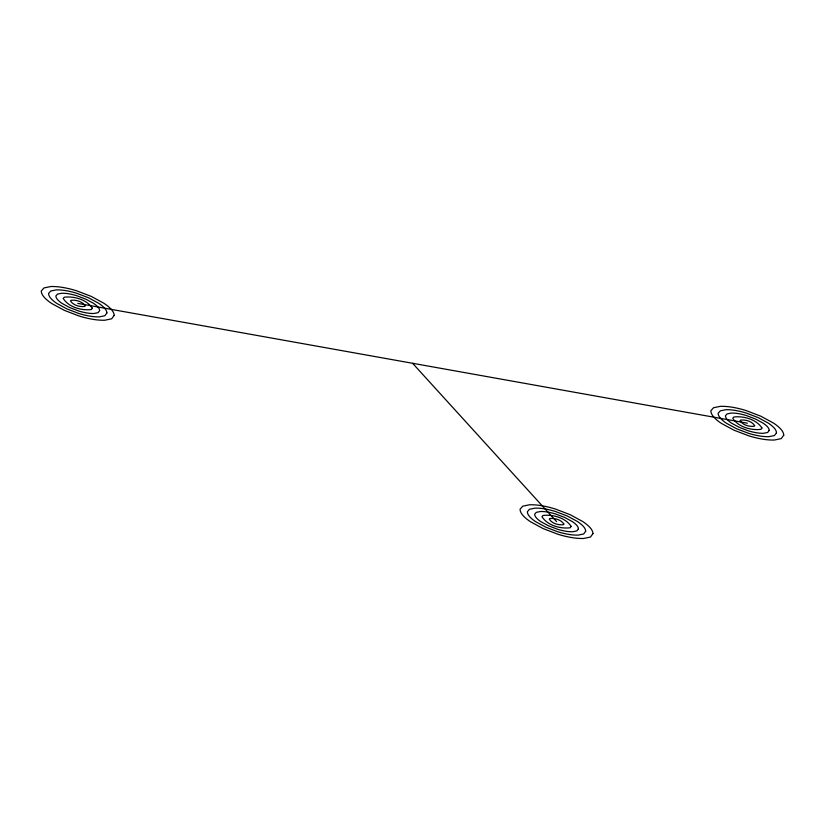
<?xml version="1.0" encoding="UTF-8"?>
<svg xmlns="http://www.w3.org/2000/svg" width="825" height="825" viewBox="0 0 825 825"><rect width="100%" height="100%" fill="white"/><g stroke="black" fill="none" stroke-linecap="round" stroke-linejoin="round"><path stroke-width="1.24" d="M77.797 303.383L747.378 423.184M412.593 363.278L556.597 521.617M85.078 305.776L84.573 306.467C79.633 307.055 73.208 305.291 70.486 300.908L71.032 300.29C75.952 299.692 82.314 301.465 85.078 305.776M92.348 308.179L91.348 309.55C81.469 310.736 68.609 307.199 63.185 298.433L64.257 297.206C74.095 296.01 86.831 299.547 92.348 308.179M99.629 310.582L98.113 312.634L93.968 313.5A18.232 8.075 10.1 0 1 86.439 312.881A28.555 12.653 10.1 0 1 78.53 310.932L69.702 307.56L62.215 303.497A28.555 12.653 10.1 0 1 57.719 299.784A19.367 8.58 10.1 0 1 55.873 295.958L57.492 294.123L61.638 293.257A18.232 8.075 10.1 0 1 69.166 293.875A28.555 12.653 10.1 0 1 77.076 295.824L85.893 299.207L93.39 303.26A28.555 12.653 10.1 0 1 97.886 306.972A18.232 8.075 10.1 0 1 99.629 310.582M106.899 312.974L104.888 315.728L99.361 316.872A24.317 10.777 10.1 0 1 89.317 316.047A38.084 16.871 10.1 0 1 78.767 313.448L67.011 308.952L57.018 303.538A38.084 16.871 10.1 0 1 51.016 298.588A25.812 11.437 10.1 0 1 48.562 293.483L50.717 291.029L56.244 289.884A24.317 10.777 10.1 0 1 66.278 290.709A38.084 16.871 10.1 0 1 76.838 293.308L88.595 297.815L98.587 303.229A38.084 16.871 10.1 0 1 104.589 308.168A24.317 10.777 10.1 0 1 106.899 312.974M114.17 315.377L111.653 318.811L104.744 320.244A30.391 13.468 10.1 0 1 92.204 319.213A47.602 21.089 10.1 0 1 79.014 315.965L64.309 310.344L51.82 303.569A47.602 21.089 10.1 0 1 44.323 297.392A32.268 14.303 10.1 0 1 41.25 291.008L43.942 287.946L50.851 286.512A30.391 13.468 10.1 0 1 63.401 287.543A47.602 21.089 10.1 0 1 76.591 290.792L91.297 296.423L103.775 303.188A47.602 21.089 10.1 0 1 111.282 309.365A30.391 13.468 10.1 0 1 114.17 315.377M563.867 524.019L563.362 524.71C558.422 525.298 551.997 523.535 549.285 519.152L549.821 518.533C554.74 517.935 561.103 519.709 563.867 524.019M571.137 526.422L570.137 527.794C560.257 528.98 547.398 525.442 541.973 516.677L543.046 515.45C552.894 514.253 565.62 517.791 571.137 526.422M578.418 528.825L576.902 530.877L572.756 531.743A18.232 8.075 10.1 0 1 565.228 531.125A28.555 12.653 10.1 0 1 557.318 529.176L548.501 525.793L541.004 521.74A28.555 12.653 10.1 0 1 536.508 518.028A19.367 8.58 10.1 0 1 534.662 514.202L536.281 512.366L540.427 511.5A18.232 8.075 10.1 0 1 547.955 512.119A28.555 12.653 10.1 0 1 555.864 514.068L564.682 517.44L572.179 521.503A28.555 12.653 10.1 0 1 576.675 525.216A18.232 8.075 10.1 0 1 578.418 528.825M585.688 531.217L583.677 533.971L578.15 535.116A24.317 10.777 10.1 0 1 568.116 534.291A38.084 16.871 10.1 0 1 557.556 531.692L545.799 527.185L535.807 521.771A38.084 16.871 10.1 0 1 529.805 516.832A25.812 11.437 10.1 0 1 527.35 511.727L529.506 509.272L535.033 508.128A24.317 10.777 10.1 0 1 545.067 508.953A38.084 16.871 10.1 0 1 555.627 511.552L567.383 516.048L577.376 521.462A38.084 16.871 10.1 0 1 583.378 526.412A24.317 10.777 10.1 0 1 585.688 531.217M592.969 533.62L590.452 537.054L583.543 538.488A30.391 13.468 10.1 0 1 570.993 537.457A47.602 21.089 10.1 0 1 557.803 534.208L543.097 528.577L530.609 521.812A47.602 21.089 10.1 0 1 523.112 515.635A32.268 14.303 10.1 0 1 520.039 509.252L522.741 506.189L529.65 504.756A30.391 13.468 10.1 0 1 542.19 505.787A47.602 21.089 10.1 0 1 555.38 509.035L570.085 514.656L582.574 521.431A47.602 21.089 10.1 0 1 590.071 527.608A30.391 13.468 10.1 0 1 592.969 533.62M754.648 425.587L754.153 426.267C749.213 426.865 742.778 425.092 740.066 420.709L740.602 420.1C745.532 419.492 751.895 421.266 754.648 425.587M761.929 427.979L760.918 429.351C751.049 430.547 738.189 427.01 732.755 418.234L733.837 417.007C743.676 415.81 756.412 419.358 761.929 427.979M769.199 430.382L767.693 432.444L763.548 433.3A18.232 8.075 10.1 0 1 756.02 432.682A28.555 12.653 10.1 0 1 748.1 430.733L739.283 427.36L731.796 423.297A28.555 12.653 10.1 0 1 727.289 419.585A19.367 8.58 10.1 0 1 725.443 415.759L727.062 413.923L731.208 413.067A18.232 8.075 10.1 0 1 738.736 413.686A28.555 12.653 10.1 0 1 746.656 415.635L755.473 419.007L762.96 423.07A28.555 12.653 10.1 0 1 767.467 426.772A18.232 8.075 10.1 0 1 769.199 430.382M776.48 432.785L774.458 435.528L768.931 436.673A24.317 10.777 10.1 0 1 758.897 435.847A38.084 16.871 10.1 0 1 748.347 433.249L736.581 428.752L726.598 423.338A38.084 16.871 10.1 0 1 720.596 418.388A25.812 11.437 10.1 0 1 718.132 413.284L720.297 410.84L725.825 409.695A24.317 10.777 10.1 0 1 735.859 410.52A38.084 16.871 10.1 0 1 746.408 413.119L758.175 417.615L768.158 423.029A38.084 16.871 10.1 0 1 774.159 427.979A24.317 10.777 10.1 0 1 776.48 432.785M783.75 435.177L781.234 438.611L774.324 440.045A30.391 13.468 10.1 0 1 761.774 439.013A47.602 21.089 10.1 0 1 748.584 435.765L733.889 430.145L721.401 423.38A47.602 21.089 10.1 0 1 713.903 417.192A32.268 14.303 10.1 0 1 710.83 410.809L713.522 407.746L720.431 406.323A30.391 13.468 10.1 0 1 732.982 407.344A47.602 21.089 10.1 0 1 746.171 410.592L760.867 416.223L773.355 422.988A47.602 21.089 10.1 0 1 780.852 429.175A30.391 13.468 10.1 0 1 783.75 435.177"/></g></svg>
